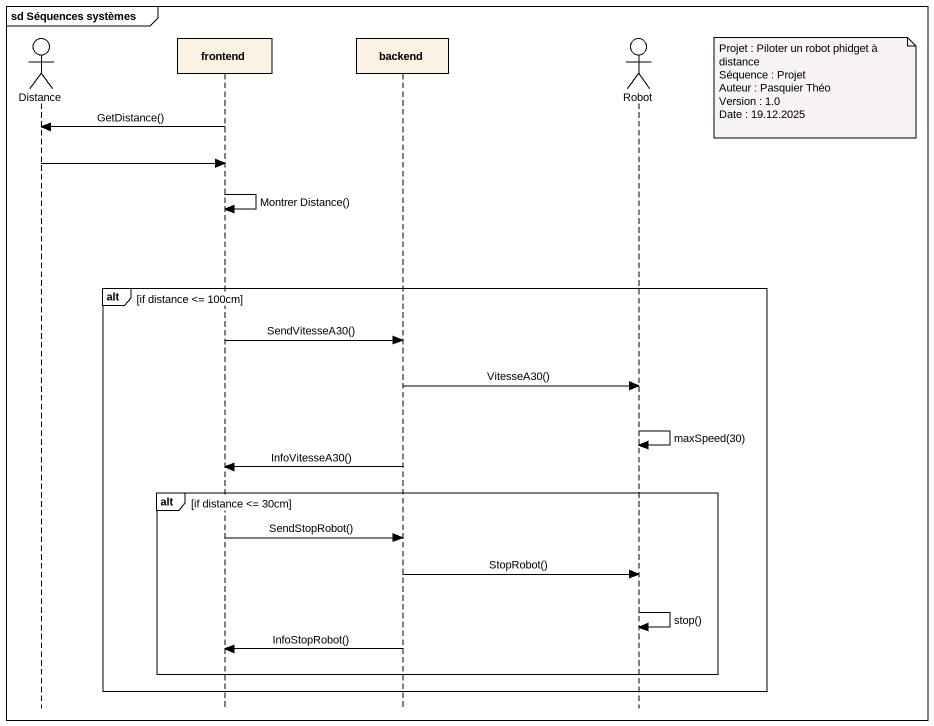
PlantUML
@startuml
mainframe sd Séquences systèmes
hide footbox
actor Distance
participant frontend
participant backend
actor Robot

note right of Robot
  Projet : Piloter un robot phidget à distance
  Séquence : Projet
  Auteur : Pasquier Théo
  Version : 1.0
  Date : 19.12.2025
end note
frontend -> Distance : GetDistance()
Distance -> frontend
frontend -> frontend : Montrer Distance()
alt if distance <= 100cm
  frontend -> backend : SendVitesseA30()
  backend -> Robot : VitesseA30()
  Robot -> Robot : maxSpeed(30)
  backend -> frontend : InfoVitesseA30()
  alt if distance <= 30cm
    frontend -> backend : SendStopRobot()
    backend -> Robot : StopRobot()
    Robot -> Robot : stop()
    backend -> frontend : InfoStopRobot()
  end
end
@enduml
